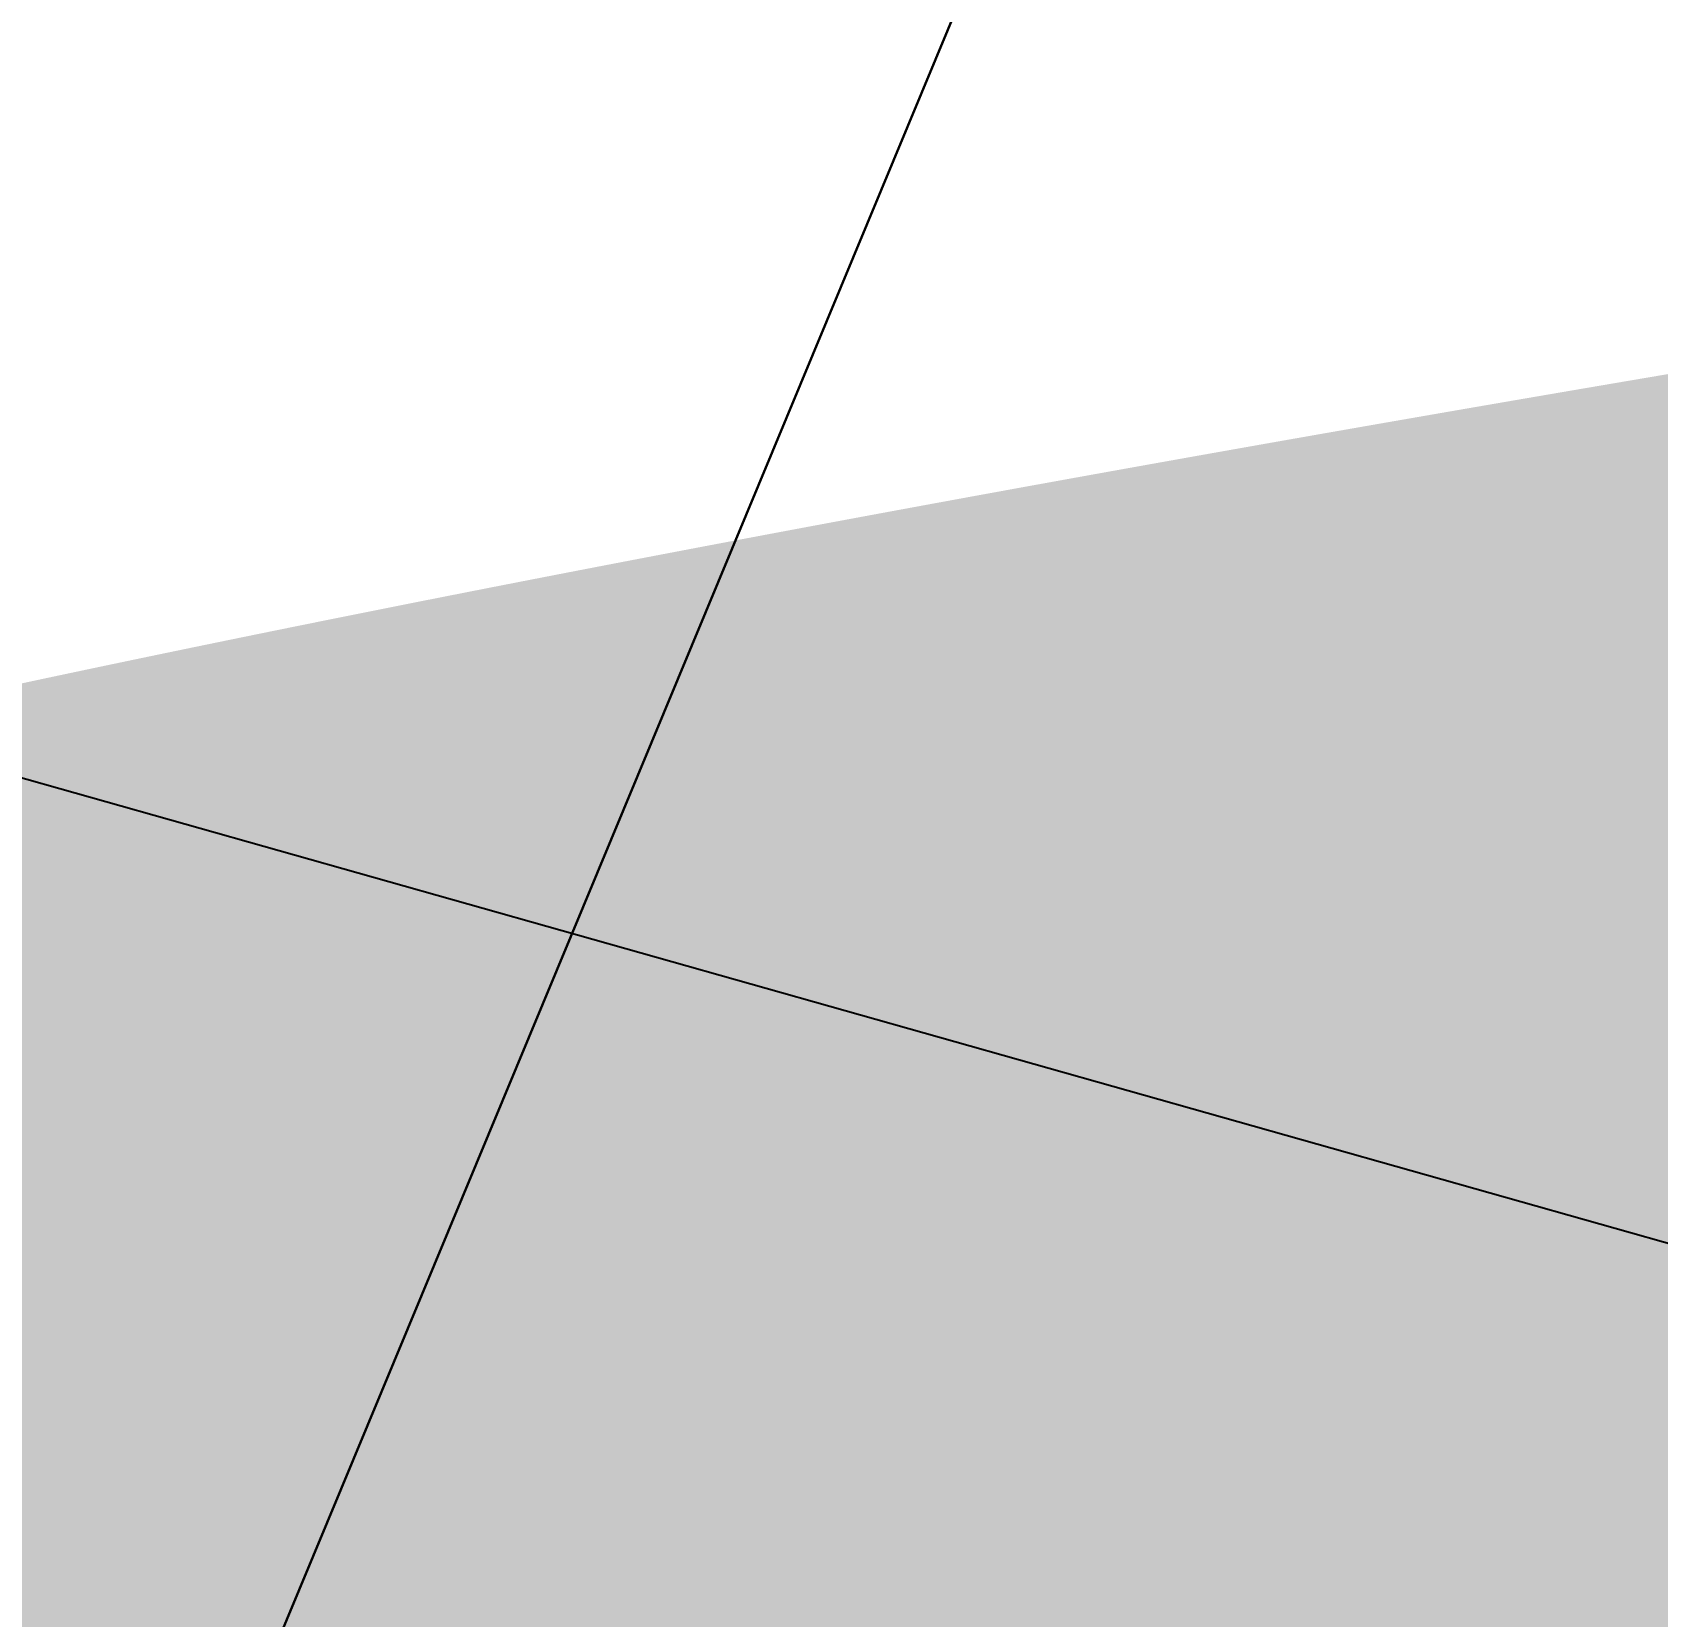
# Model space of a CAD drawing. Header units: metres. Extents: x -2743 to 126, y 13385 to 13916.
# Drawn here: x -1931.3163 to -1931.1705, y 13658.5804 to 13658.7224 of the extents above; entities that cross this region are included whole.
import ezdxf

# ---------------------------------------------------------------- set-up
doc = ezdxf.new("R2010")
doc.units = ezdxf.units.M
for name, color, linetype in [('link-улица Берзарина_Граница работ$0$ГП_Граница проектирования', 7, 'Continuous'), ('link-улица Берзарина_Покрытия — Новые$0$ДВ_ПП_Газон_Р', 7, 'Continuous'), ('output[1-12]_3_ДЖКХ-24_03233up$0$Кабель связи', 7, 'Continuous'), ('output[23]_3_ДЖКХ-25_01840up$0$Кабели', 7, 'Continuous')]:
    doc.layers.add(name, color=color, linetype=linetype)

msp = doc.modelspace()

# ---------------------------------------------------------------- linework, layer by layer
at = {"layer": 'link-улица Берзарина_Граница работ$0$ГП_Граница проектирования'}
msp.add_lwpolyline([(-1921.4018, 13649.46573), (-1933.1594, 13654.09219), (-1928.7787, 13664.62884), (-1988.07887, 13698.85925), (-1995.29872, 13686.45077), (-2001.64608, 13689.69331), (-2002.70103, 13690.3828), (-2013.58169, 13696.08301)], dxfattribs=at)
at = {"layer": 'link-улица Берзарина_Покрытия — Новые$0$ДВ_ПП_Газон_Р'}
msp.add_lwpolyline([(-1921.05696, 13662.78159), (-1938.23623, 13672.74831), (-1939.46837, 13670.79934), (-1928.7787, 13664.62884), (-1933.1594, 13654.09219), (-1924.02507, 13650.49795), (-1921.05696, 13662.78159)], close=True, dxfattribs=at)
at = {"layer": 'output[1-12]_3_ДЖКХ-24_03233up$0$Кабель связи'}
msp.add_lwpolyline([(-1928.8356, 13657.9544), (-1932.58201, 13659.01288)], dxfattribs=at)

# ---------------------------------------------------------------- texts
at = {"layer": 'output[23]_3_ДЖКХ-25_01840up$0$Кабели'}
msp.add_text('2к.аб-та', height=1.2, dxfattribs=at).set_placement((-1934.77785, 13657.4343))

doc.saveas('drawing.dxf')
